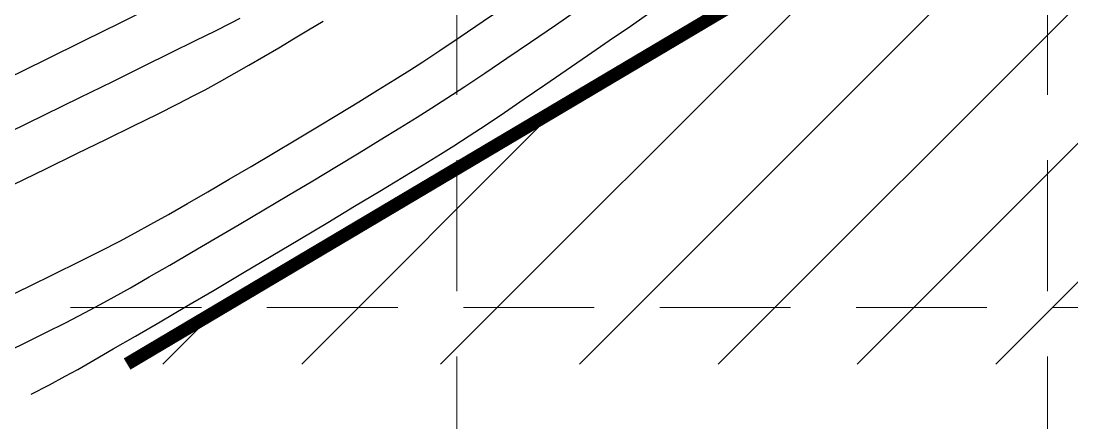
# Model space of a CAD drawing. Extents: x 2138193 to 2139991, y 332071 to 334944.
# Drawn here: x 2138475.4 to 2138555.7, y 332601.8 to 332632.5 of the extents above; entities that cross this region are included whole.
import ezdxf

# ---------------------------------------------------------------- set-up
doc = ezdxf.new("R2010")
doc.units = 0
doc.header["$LTSCALE"] = 100
doc.header["$MEASUREMENT"] = 0
doc.linetypes.add('DASHED', pattern=[0.75, 0.5, -0.25])
doc.linetypes.add('HIDDEN', pattern=[0.375, 0.25, -0.125])
doc.layers.add('CONTOURS', color=35, linetype='Continuous')
doc.layers.add('GRID', color=254, linetype='DASHED')

msp = doc.modelspace()

# ---------------------------------------------------------------- hatches: boundary and pattern name
at = {"layer": 'CONTOURS', "ltscale": 10}
h = msp.add_hatch(dxfattribs=at)
h.set_pattern_fill('ANSI31', color=5, scale=60, style=0)
h.set_pattern_definition([(45, (0, 0), (-5.303300858899106, 5.303300858899107), [])])
h.paths.add_polyline_path([(2138483.546160111, 332606.2740493599), (2138656.140052903, 332606.2740493599), (2138921.264482902, 332760.8706732228), (2139372.471049562, 332785.9219287917), (2139377.748317752, 332780.6479753673), (2139409.411939294, 332807.0177192923), (2139404.134671104, 332828.1135155923), (2139401.496037009, 332952.0512992817), (2139392.260811476, 332977.1025548506), (2139347.404019459, 332973.1470955816), (2139339.488117175, 332969.1916305132), (2139182.489332715, 332936.2294564062), (2139043.960999322, 332917.7706368185), (2138914.667891463, 332903.2672764998), (2138844.744069344, 332879.534509287), (2138820.996350087, 332862.3941780554), (2138795.929319984, 332796.4698240421), (2138748.301847437, 332763.2789477164)])

# ---------------------------------------------------------------- linework, layer by layer
at = {"layer": 'CONTOURS', "color": 5, "ltscale": 10, "const_width": 1}
msp.add_lwpolyline([(2138656.140052903, 332606.2740493598), (2138921.264482902, 332760.8706732228), (2139372.471049562, 332785.9219287917), (2139377.748317752, 332780.6479753673), (2139409.411939294, 332807.0177192923), (2139404.134671104, 332828.1135155923), (2139401.496037009, 332952.0512992817), (2139392.260811476, 332977.1025548506), (2139347.404019459, 332973.1470955816), (2139339.488117175, 332969.1916305132), (2139182.489332715, 332936.2294564062), (2139043.960999322, 332917.7706368185), (2138914.667891463, 332903.2672764998), (2138844.744069344, 332879.534509287), (2138820.996350087, 332862.3941780554), (2138795.929319984, 332796.4698240421), (2138748.301847437, 332763.2789477164), (2138483.546160112, 332606.27404936)], dxfattribs=at)
at = {"layer": 'CONTOURS', "extrusion": (0.5608228237616817, -0.8279358431351875, 0), "elevation": 923927.3006294824}
msp.add_lwpolyline([(1957097.585612984, 546), (1957099.949194401, 546)], dxfattribs=at)
at = {"layer": 'CONTOURS'}
for points, elevation in [([(2138483.062213244, 332632.3765659429), (2138485.690560895, 332633.6674785124)], 550), ([(2138488.771210519, 332630.9868442463), (2138490.296669804, 332631.7464760324)], 549), ([(2138496.264870644, 332631.1197492521), (2138497.39865429, 332631.8027055417)], 548), ([(2138477.332004223, 332629.5572815122), (2138480.258595842, 332630.9982231404)], 550), ([(2138507.432207011, 332630.2326609321), (2138508.984020725, 332631.2705739896)], 546), ([(2138512.562039107, 332629.6515619517), (2138514.36824752, 332630.8798236859)], 545), ([(2138518.727970176, 332629.8530576064), (2138520.372326761, 332630.9865606403)], 544), ([(2138493.983702132, 332629.7710077055), (2138495.124858476, 332630.4413801158)], 548), ([(2138506.139805502, 332629.3787444512), (2138507.432207011, 332630.2326609321)], 546), ([(2138474.334733918, 332628.0785724654), (2138477.332004223, 332629.5572815122)], 550), ([(2138505.144730982, 332628.735609816), (2138506.139805502, 332629.3787444512)], 546), ([(2138510.874541938, 332628.5115300968), (2138512.562039107, 332629.6515619517)], 545), ([(2138490.604211474, 332627.8419665583), (2138491.718294287, 332628.4678913541)], 548), ([(2138503.988481045, 332628.0083051463), (2138505.144730982, 332628.735609816)], 546), ([(2138515.461890484, 332627.6056631883), (2138517.083365761, 332628.719967286)], 544), ([(2138479.925310216, 332626.6366363146), (2138482.45011122, 332627.8751641692)], 549), ([(2138502.680271938, 332627.1961898262), (2138503.988481045, 332628.0083051463)], 546), ([(2138507.978829404, 332626.5867542361), (2138509.336543031, 332627.482377674)], 545), ([(2138513.886921317, 332626.5285188221), (2138515.461890484, 332627.6056631883)], 544), ([(2138477.273528214, 332625.335604751), (2138479.925310216, 332626.6366363146)], 549), ([(2138506.832188077, 332625.8473093355), (2138507.978829404, 332626.5867542361)], 545), ([(2138505.697040087, 332625.1341362373), (2138506.832188077, 332625.8473093355)], 545), ([(2138484.023814294, 332624.470952109), (2138485.856778218, 332625.3777711816)], 548), ([(2138510.970009199, 332624.5592033211), (2138512.381835232, 332625.5069076967)], 544), ([(2138496.424451734, 332623.3992603981), (2138498.092193559, 332624.4007991417)], 546), ([(2138479.715898163, 332622.3555811699), (2138481.961232844, 332623.4564141598)], 548), ([(2138501.263178945, 332622.4150374863), (2138502.884629938, 332623.401396769)], 545), ([(2138508.519645173, 332622.959008855), (2138509.674820189, 332623.7037792041)], 544), ([(2138499.535438115, 332621.3708232294), (2138501.263178945, 332622.4150374863)], 545), ([(2138506.165236265, 332621.4979122634), (2138507.481123069, 332622.3086317345)], 544), ([(2138497.729313031, 332620.285357542), (2138499.535438115, 332621.3708232294)], 545), ([(2138496.747195844, 332615.8238112838), (2138498.883392964, 332617.0999718074)], 544), ([(2138482.979864204, 332615.6578661317), (2138484.16721154, 332616.2889933278)], 546), ([(2138488.499619192, 332614.8203816768), (2138490.279081808, 332615.8630513613)], 545), ([(2138494.560239299, 332614.5218166898), (2138496.747195844, 332615.8238112838)], 544), ([(2138486.809205818, 332613.8360818239), (2138488.499619192, 332614.8203816768)], 545), ([(2138492.360290872, 332613.216406072), (2138494.560239299, 332614.5218166898)], 544), ([(2138478.006608093, 332613.1637885596), (2138479.854079382, 332614.0759426889)], 546), ([(2138485.235747267, 332612.9267553462), (2138486.809205818, 332613.8360818239)], 545), ([(2138483.807149122, 332612.1090057876), (2138485.235747267, 332612.9267553462)], 545), ([(2138490.185118111, 332611.9299974771), (2138492.360290872, 332613.216406072)], 544), ([(2138482.551316965, 332611.3994366915), (2138483.807149122, 332612.1090057876)], 545), ([(2138481.496156379, 332610.8146516019), (2138482.551316965, 332611.3994366915)], 545), ([(2138480.299494332, 332610.1773437019), (2138481.496156379, 332610.8146516019)], 545), ([(2138478.825101218, 332605.340309876), (2138479.769353051, 332605.8659990033)], 544), ([(2138477.608262776, 332604.6928974426), (2138478.825101218, 332605.340309876)], 544), ([(2138476.218088507, 332603.9816124944), (2138477.608262776, 332604.6928974426)], 544)]:
    msp.add_lwpolyline(points, dxfattribs=dict(at, elevation=elevation))
at = {"layer": 'CONTOURS', "extrusion": (0.5651714928439618, -0.8249734442250415, 0), "elevation": 934215.7185113893}
msp.add_lwpolyline([(1952213.348665623, 545), (1952215.713917324, 545)], dxfattribs=at)
at = {"layer": 'CONTOURS', "extrusion": (-0.5655564380733608, 0.8247095945566373, 0), "elevation": -935129.9950739467}
msp.add_lwpolyline([(-1951781.832699921, 544), (-1951783.740923153, 544)], dxfattribs=at)
at = {"layer": 'CONTOURS', "extrusion": (0.4411945327101188, -0.8974114910712364, 0), "elevation": 644978.9183090646}
msp.add_lwpolyline([(2065851.735318857, 550), (2065854.859434638, 550)], dxfattribs=at)
at = {"layer": 'CONTOURS', "extrusion": (0.4511129747830042, -0.892466853156143, 0), "elevation": 667837.9112380082}
msp.add_lwpolyline([(2058586.202233916, 549), (2058587.493900291, 549)], dxfattribs=at)
at = {"layer": 'CONTOURS', "extrusion": (-0.463990671675926, 0.8858400852285492, 0), "elevation": -697581.033182573}
msp.add_lwpolyline([(-2048699.745661467, 549), (-2048700.570796617, 549)], dxfattribs=at)
at = {"layer": 'CONTOURS', "extrusion": (0.5204413087581461, -0.8538974435715966, 0), "elevation": 828928.938950656}
msp.add_lwpolyline([(1999172.792530062, 548), (1999174.107056519, 548)], dxfattribs=at)
at = {"layer": 'CONTOURS', "extrusion": (0.5588749632202981, -0.829251937281735, 0), "elevation": 919324.0042668942}
msp.add_lwpolyline([(1959262.007001541, 546), (1959264.14544832, 546)], dxfattribs=at)
at = {"layer": 'CONTOURS', "extrusion": (0.5640472828992129, -0.8257424917333585, 0), "elevation": 931555.7673178709}
msp.add_lwpolyline([(1953481.72701722, 545), (1953484.020871122, 545)], dxfattribs=at)
at = {"layer": 'CONTOURS', "extrusion": (0.5669736531731318, -0.8237359265004248, 0), "elevation": 938484.6139859899}
msp.add_lwpolyline([(1950169.065847487, 544), (1950171.033385541, 544)], dxfattribs=at)
at = {"layer": 'CONTOURS', "extrusion": (0.4430133712446147, -0.8965150042796168, 0), "elevation": 649170.4493085227}
msp.add_lwpolyline([(2064545.182297153, 549), (2064547.244736003, 549)], dxfattribs=at)
at = {"layer": 'CONTOURS', "extrusion": (0.5113672263797684, -0.8593622983263012, 0), "elevation": 807706.2600278272}
msp.add_lwpolyline([(2007838.391675998, 548), (2007839.718255219, 548)], dxfattribs=at)
at = {"layer": 'CONTOURS', "extrusion": (0.4415082332808291, -0.8972571983245612, 0), "elevation": 645704.8553973897}
msp.add_lwpolyline([(2065629.333844224, 549), (2065631.700405, 549)], dxfattribs=at)
at = {"layer": 'CONTOURS', "extrusion": (-0.5013654856765494, 0.8652356036203768, 0), "elevation": -784363.9540552385}
msp.add_lwpolyline([(-2017068.905176025, 548), (-2017070.219518816, 548)], dxfattribs=at)
at = {"layer": 'CONTOURS', "extrusion": (-0.5673529822622843, 0.8234747072728417, 0), "elevation": -939382.7070608054}
msp.add_lwpolyline([(-1949732.625482117, 544), (-1949734.622634429, 544)], dxfattribs=at)
at = {"layer": 'CONTOURS', "extrusion": (0.4407189319631668, -0.8976451542838325, 0), "elevation": 643887.9011141488}
msp.add_lwpolyline([(2066193.810746884, 549), (2066196.427235396, 549)], dxfattribs=at)
at = {"layer": 'CONTOURS', "extrusion": (0.4958309511109925, -0.8684190623888726, 0), "elevation": 771469.4804147797}
msp.add_lwpolyline([(2022034.462528656, 548), (2022035.761661432, 548)], dxfattribs=at)
at = {"layer": 'CONTOURS', "extrusion": (-0.5561283945740253, 0.8310963895653244, 0), "elevation": -912840.2644389516}
msp.add_lwpolyline([(-1962290.976418546, 545), (-1962292.826984769, 545)], dxfattribs=at)
at = {"layer": 'CONTOURS', "extrusion": (-0.4832077586102537, 0.8755057178675962, 0), "elevation": -742117.6741064328}
msp.add_lwpolyline([(-2032987.854981675, 548), (-2032989.105561303, 548)], dxfattribs=at)
at = {"layer": 'CONTOURS', "extrusion": (0.4532992374869486, -0.891358402267994, 0), "elevation": 672885.5953340732}
msp.add_lwpolyline([(2056937.906586519, 548), (2056939.290021035, 548)], dxfattribs=at)
at = {"layer": 'CONTOURS', "extrusion": (0.466507258816403, -0.8845173697964364, 0), "elevation": 703406.3096088564}
msp.add_lwpolyline([(2046703.161389745, 548), (2046704.13697891, 548)], dxfattribs=at)
at = {"layer": 'CONTOURS', "extrusion": (-0.5235200258548605, 0.8520133699238096, 0), "elevation": -836146.1601126515}
msp.add_lwpolyline([(-1996168.188916482, 546), (-1996169.87355892, 546)], dxfattribs=at)
at = {"layer": 'CONTOURS', "extrusion": (-0.5616153570927276, 0.8273984473502523, 0), "elevation": -925807.5670070946}
msp.add_lwpolyline([(-1956209.417209877, 544), (-1956211.236268264, 544)], dxfattribs=at)
at = {"layer": 'CONTOURS', "extrusion": (0.4469539412360075, -0.8945569710273347, 0), "elevation": 658252.3315386737}
msp.add_lwpolyline([(2061665.654174263, 548), (2061667.394121689, 548)], dxfattribs=at)
at = {"layer": 'CONTOURS', "extrusion": (0.5202866479839857, -0.8539916884429193, 0), "elevation": 828573.5367130279}
msp.add_lwpolyline([(1999321.518440357, 546), (1999323.318968722, 546)], dxfattribs=at)
at = {"layer": 'CONTOURS', "extrusion": (0.4408457532425592, -0.8975828774258122, 0), "elevation": 644179.8186038006}
msp.add_lwpolyline([(2066094.010025517, 549), (2066097.051105395, 549)], dxfattribs=at)
at = {"layer": 'CONTOURS', "extrusion": (0.5174508062733079, -0.8557129560121802, 0), "elevation": 821936.5527698743}
msp.add_lwpolyline([(2002057.28827705, 546), (2002059.175713986, 546)], dxfattribs=at)
at = {"layer": 'CONTOURS', "extrusion": (-0.5265887719922613, 0.8501201475154453, 0), "elevation": -843341.7608035514}
msp.add_lwpolyline([(-1993141.880763854, 545), (-1993143.439548901, 545)], dxfattribs=at)
at = {"layer": 'CONTOURS', "extrusion": (0.4413734736365854, -0.897323496165109, 0), "elevation": 645398.3687224416}
msp.add_lwpolyline([(2065721.280309999, 548), (2065723.578902936, 548)], dxfattribs=at)
at = {"layer": 'CONTOURS', "extrusion": (-0.5227108163489003, 0.852510060041444, 0), "elevation": -834253.7926934443}
msp.add_lwpolyline([(-1996961.072255522, 545), (-1996962.816816255, 545)], dxfattribs=at)
at = {"layer": 'CONTOURS', "extrusion": (0.551111159300725, -0.8344318366974088, 0), "elevation": 901004.7379923947}
msp.add_lwpolyline([(1967753.190756046, 544), (1967754.742936768, 544)], dxfattribs=at)
at = {"layer": 'CONTOURS', "extrusion": (-0.512300600436677, 0.8588062032800069, 0), "elevation": -809893.9636373979}
msp.add_lwpolyline([(-2006955.187862421, 546), (-2006957.162171654, 546)], dxfattribs=at)
at = {"layer": 'CONTOURS', "extrusion": (0.5307620984656664, -0.8475208521519234, 0), "elevation": 853134.3758090987}
msp.add_lwpolyline([(1988972.997260561, 544), (1988974.222625225, 544)], dxfattribs=at)
at = {"layer": 'CONTOURS', "extrusion": (0.4396820543046292, -0.8981534897346116, 0), "elevation": 641505.2251459095}
msp.add_lwpolyline([(2066928.448926676, 548), (2066931.10017019, 548)], dxfattribs=at)
at = {"layer": 'CONTOURS', "extrusion": (0.5097368368137672, -0.8603303767710954, 0), "elevation": 803904.394417594}
msp.add_lwpolyline([(2009359.88538941, 546), (2009361.859660988, 546)], dxfattribs=at)
at = {"layer": 'CONTOURS', "extrusion": (0.4396428239295577, -0.8981726935101311, 0), "elevation": 641414.9442953249}
msp.add_lwpolyline([(2066953.716606997, 548), (2066956.466911328, 548)], dxfattribs=at)
at = {"layer": 'CONTOURS', "extrusion": (0.5070271559058233, -0.8619300802118767, 0), "elevation": 797577.665113009}
msp.add_lwpolyline([(2011877.596988115, 546), (2011879.542241271, 546)], dxfattribs=at)
at = {"layer": 'CONTOURS', "extrusion": (-0.520678619992791, 0.8537527596924083, 0), "elevation": -829497.9171856763}
msp.add_lwpolyline([(-1998942.620765329, 544), (-1998944.442702582, 544)], dxfattribs=at)
at = {"layer": 'CONTOURS', "extrusion": (-0.5040390471898281, 0.863680866355143, 0), "elevation": -790605.2732811}
msp.add_lwpolyline([(-2014625.844858243, 546), (-2014627.732115765, 546)], dxfattribs=at)
at = {"layer": 'CONTOURS', "extrusion": (0.5131869362646929, -0.8582768600208549, 0), "elevation": 811968.803819245}
msp.add_lwpolyline([(2006117.338282816, 545), (2006119.501458641, 545)], dxfattribs=at)
at = {"layer": 'CONTOURS', "extrusion": (-0.5179853786565345, 0.8553894712340376, 0), "elevation": -823194.0042809455}
msp.add_lwpolyline([(-2001544.85412768, 544), (-2001546.90852936, 544)], dxfattribs=at)
at = {"layer": 'CONTOURS', "extrusion": (-0.5005996148427753, 0.8656789391103754, 0), "elevation": -782585.4847027645}
msp.add_lwpolyline([(-2017752.880547104, 546), (-2017754.680837889, 546)], dxfattribs=at)
at = {"layer": 'CONTOURS', "extrusion": (0.5159416601655495, -0.8566237232913974, 0), "elevation": 818412.9701745671}
msp.add_lwpolyline([(2003502.282117408, 544), (2003504.525080774, 544)], dxfattribs=at)
at = {"layer": 'CONTOURS', "extrusion": (0.4964584792666271, -0.8680604693016887, 0), "elevation": 772937.5741809012}
msp.add_lwpolyline([(2021466.651832874, 546), (2021468.33619598, 546)], dxfattribs=at)
at = {"layer": 'CONTOURS', "extrusion": (-0.5113488760580496, 0.8593732174987591, 0), "elevation": -807673.450133474}
msp.add_lwpolyline([(-2007848.333471301, 545), (-2007850.520154346, 545)], dxfattribs=at)
at = {"layer": 'CONTOURS', "extrusion": (0.4912179004630958, -0.8710367238323699, 0), "elevation": 760740.7111370561}
msp.add_lwpolyline([(2026086.683777856, 546), (2026088.223269597, 546)], dxfattribs=at)
at = {"layer": 'CONTOURS', "extrusion": (-0.5095211149587884, 0.8604581532016262, 0), "elevation": -803403.924795541}
msp.add_lwpolyline([(-2009558.337880973, 545), (-2009560.515609597, 545)], dxfattribs=at)
at = {"layer": 'CONTOURS', "extrusion": (-0.5142821121541693, 0.8576210754862817, 0), "elevation": -814532.2875877162}
msp.add_lwpolyline([(-2005080.737013782, 544), (-2005083.124630184, 544)], dxfattribs=at)
at = {"layer": 'CONTOURS', "extrusion": (0.4841837869155978, -0.8749663196306879, 0), "elevation": 744391.3121098224}
msp.add_lwpolyline([(2032149.035768179, 546), (2032150.401475904, 546)], dxfattribs=at)
at = {"layer": 'CONTOURS', "extrusion": (0.5076203815190495, -0.861580842560032, 0), "elevation": 798965.7958056622}
msp.add_lwpolyline([(2011324.847759163, 545), (2011326.984072068, 545)], dxfattribs=at)
at = {"layer": 'CONTOURS', "extrusion": (-0.4558613471964888, 0.8900508031186771, 0), "elevation": -678806.8987440603}
msp.add_lwpolyline([(-2054983.483230264, 546), (-2054985.115577257, 546)], dxfattribs=at)
at = {"layer": 'CONTOURS', "extrusion": (-0.4477877530789446, 0.894139881781654, 0), "elevation": -660181.5783204858}
msp.add_lwpolyline([(-2061040.633627793, 546), (-2061042.504602463, 546)], dxfattribs=at)
at = {"layer": 'CONTOURS', "extrusion": (0.4395314304982035, -0.8982272104563539, 0), "elevation": 641166.1030625416}
msp.add_lwpolyline([(2067030.873683229, 546), (2067033.07418037, 546)], dxfattribs=at)
at = {"layer": 'CONTOURS', "extrusion": (0.4377023736925971, -0.8991199208469725, 0), "elevation": 636957.7825621793}
msp.add_lwpolyline([(2068329.255570268, 546), (2068331.546853534, 546)], dxfattribs=at)
at = {"layer": 'CONTOURS', "extrusion": (-0.5077062649931227, 0.8615302365481629, 0), "elevation": -799169.6298813}
msp.add_lwpolyline([(-2011240.663529192, 544), (-2011243.115711903, 544)], dxfattribs=at)
at = {"layer": 'CONTOURS', "extrusion": (-0.506202726200647, 0.8624145174955213, 0), "elevation": -795660.208815426}
msp.add_lwpolyline([(-2012629.261365645, 544), (-2012631.594720145, 544)], dxfattribs=at)
at = {"layer": 'CONTOURS', "extrusion": (-0.456633203156158, 0.8896550554992351, 0), "elevation": -680592.7832601152}
msp.add_lwpolyline([(-2054389.084824342, 545), (-2054390.660213443, 545)], dxfattribs=at)
at = {"layer": 'CONTOURS', "extrusion": (-0.4480868714098068, 0.8939900198940541, 0), "elevation": -660874.7830080617}
msp.add_lwpolyline([(-2060814.972701061, 545), (-2060816.723936216, 545)], dxfattribs=at)
at = {"layer": 'CONTOURS', "extrusion": (-0.5044165306942331, 0.8634604585980727, 0), "elevation": -791492.5646730368}
msp.add_lwpolyline([(-2014269.715616713, 544), (-2014271.886232027, 544)], dxfattribs=at)
at = {"layer": 'CONTOURS', "extrusion": (-0.4424994101686459, 0.8967687951754346, 0), "elevation": -648001.879038792}
msp.add_lwpolyline([(-2064896.999416601, 545), (-2064898.882581668, 545)], dxfattribs=at)
at = {"layer": 'CONTOURS', "extrusion": (0.5021566139460502, -0.8647766966507815, 0), "elevation": 786221.9766010013}
msp.add_lwpolyline([(2016330.838594317, 544), (2016332.802563344, 544)], dxfattribs=at)
at = {"layer": 'CONTOURS', "extrusion": (0.4389209102267062, -0.8985257005593996, 0), "elevation": 639764.9835675803}
msp.add_lwpolyline([(2067461.890552731, 545), (2067463.861652306, 545)], dxfattribs=at)
at = {"layer": 'CONTOURS', "extrusion": (0.4990756541631092, -0.866558417777858, 0), "elevation": 779040.7843882575}
msp.add_lwpolyline([(2019114.554506107, 544), (2019116.267929259, 544)], dxfattribs=at)
at = {"layer": 'CONTOURS', "extrusion": (-0.4944471732563347, 0.8692076810859534, 0), "elevation": -768261.7035218959}
msp.add_lwpolyline([(-2023239.071620272, 544), (-2023240.49061408, 544)], dxfattribs=at)
at = {"layer": 'GRID', "color": 252, "linetype": 'HIDDEN', "lineweight": 0, "ltscale": 0.4}
for p, q in [((2138508.710689108, 332296.8543913477), (2138508.851265467, 334895.9032185751)), ((2138553.887461626, 332296.8472886143), (2138553.646167482, 334895.7379572777)), ((2138239.233226605, 332610.6047769588), (2139943.106662308, 332610.6047769588))]:
    msp.add_line(p, q, dxfattribs=at)

doc.saveas('drawing.dxf')
